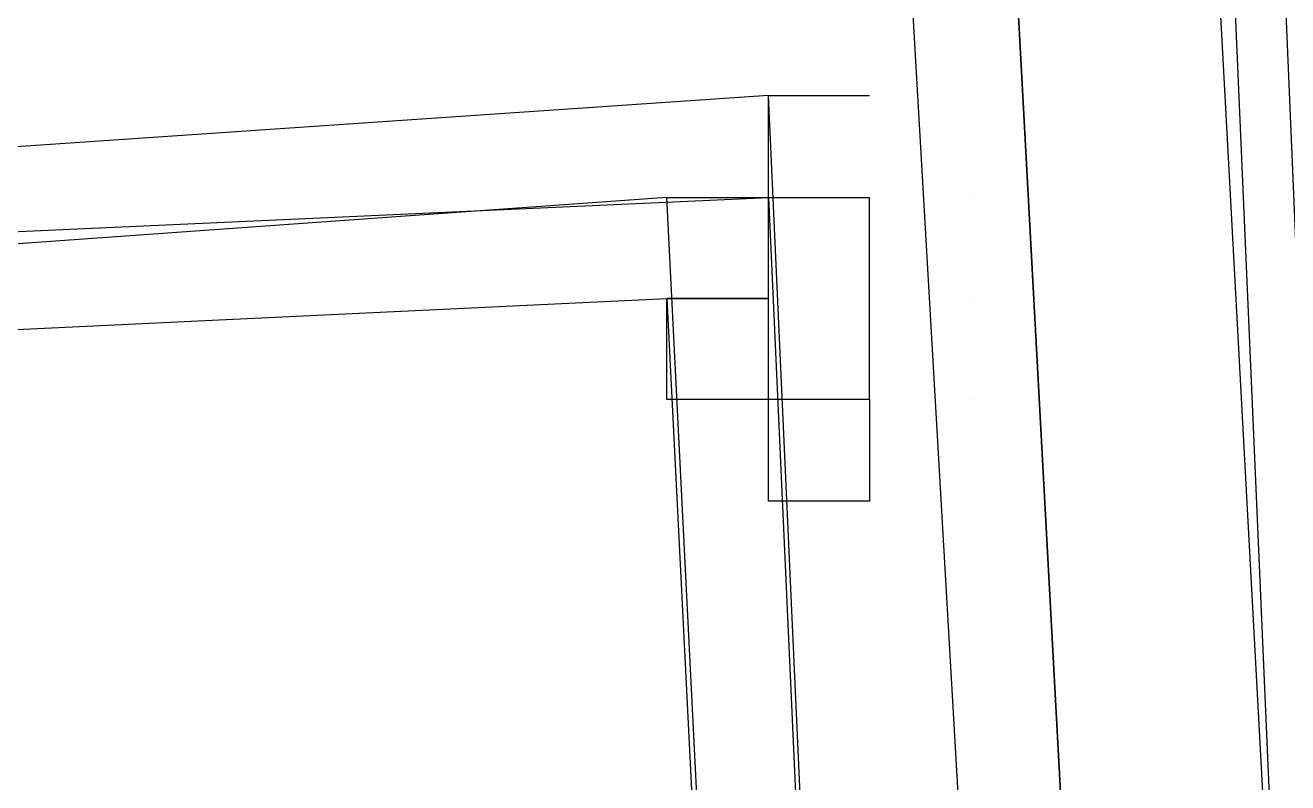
# Model space of a CAD drawing. Header units: feet. Extents: x -84 to 198, y -22 to 181.
# Drawn here: x 137.9288 to 138.0951, y 114.8873 to 114.9871 of the extents above; entities that cross this region are included whole.
import ezdxf

# ---------------------------------------------------------------- set-up
doc = ezdxf.new("R2010")
doc.units = ezdxf.units.FT
doc.layers.add('A-LINEA', color=7, linetype='CONTINUOUS')

msp = doc.modelspace()

# ---------------------------------------------------------------- linework, layer by layer
at = {"layer": 'A-LINEA'}
for p, q in [((138.0133, 114.9644), (138.0267, 114.9644)), ((138.0133, 114.9644), (138.0267, 114.9644)), ((138.04, 114.9511), (138.04, 114.9644)), ((138.04, 114.9511), (138.04, 114.9644)), ((138.0533, 114.9644), (138.0533, 114.9644)), ((138.0533, 114.9644), (138.0533, 114.9644)), ((138.04, 114.9511), (138.04, 114.9511)), ((138.04, 114.9378), (138.04, 114.9511)), ((138.04, 114.9511), (138.04, 114.9511)), ((138.04, 114.9378), (138.04, 114.9511)), ((138.0533, 114.9511), (138.0533, 114.9511)), ((138.0533, 114.9511), (138.0533, 114.9511)), ((138.0533, 114.9511), (138.0533, 114.9511)), ((138.0533, 114.9511), (138.0533, 114.9511)), ((138.0533, 114.9378), (138.0533, 114.9378)), ((138.0533, 114.9378), (138.0533, 114.9378))]:
    msp.add_line(p, q, dxfattribs=at)
for points in [[(138.3067, 108.7111), (138.2133, 112.1778), (138.0667, 115.6578), (137.8533, 119.1244), (137.6, 122.5911), (137.28, 126.0578), (136.9067, 129.5244), (136.48, 132.9778), (136, 136.4178), (135.4667, 139.8578), (134.88, 143.2844)], [(138.3067, 108.7111), (138.2133, 112.1778), (138.0667, 115.6578), (137.8533, 119.1244), (137.6, 122.5911), (137.28, 126.0578), (136.9067, 129.5244), (136.48, 132.9778), (136, 136.4178), (135.4667, 139.8578), (134.88, 143.2844)], [(138.3467, 106.2578), (138.2933, 109.6444), (138.1733, 113.0311), (138.0267, 116.4044), (137.8133, 119.7778), (137.5467, 123.1511), (137.2267, 126.5244), (136.8667, 129.8844), (136.4533, 133.2444), (135.9733, 136.5911), (135.4533, 139.9378), (134.88, 143.2711)], [(138.3467, 106.2578), (138.2933, 109.6444), (138.1733, 113.0311), (138.0267, 116.4044), (137.8133, 119.7778), (137.5467, 123.1511), (137.2267, 126.5244), (136.8667, 129.8844), (136.4533, 133.2444), (135.9733, 136.5911), (135.4533, 139.9378), (134.88, 143.2711)], [(137.88, 118.7911), (138.0933, 114.8578), (138.08, 114.8578), (138.0667, 114.8578), (137.8533, 118.7911), (137.8533, 118.8044), (137.8667, 118.8044), (137.88, 118.7911)], [(137.88, 118.7911), (138.0933, 114.8578), (138.08, 114.8578), (138.0667, 114.8578), (137.8533, 118.7911), (137.8533, 118.8044), (137.8667, 118.8044), (137.88, 118.7911)], [(137.8533, 118.7911), (138.0667, 114.8578), (138.0533, 114.8578), (137.8267, 118.7911), (137.84, 118.7911), (137.8533, 118.7911)], [(137.8533, 118.7911), (138.0667, 114.8578), (138.0533, 114.8578), (137.8267, 118.7911), (137.84, 118.7911), (137.8533, 118.7911)], [(137.44, 114.9378), (137.4533, 114.6444), (138.04, 114.6844), (138.0267, 114.9778), (137.44, 114.9378)], [(137.44, 114.9378), (137.4533, 114.6444), (138.04, 114.6844), (138.0267, 114.9778), (137.44, 114.9378)], [(138.0133, 114.9644), (138.0133, 114.9644), (138.0133, 114.9644), (138.0133, 114.9644), (138.0267, 114.9644), (138.0267, 114.9644), (138.0267, 114.9778), (138.0267, 114.9778), (138.04, 114.9778), (138.04, 114.9778), (138.04, 114.9778)], [(138.0133, 114.9644), (138.0133, 114.9644), (138.0133, 114.9644), (138.0133, 114.9644), (138.0267, 114.9644), (138.0267, 114.9644), (138.0267, 114.9778), (138.0267, 114.9778), (138.04, 114.9778), (138.04, 114.9778), (138.04, 114.9778)], [(137.4533, 114.6444), (137.44, 114.9378), (138.0267, 114.9644), (138.04, 114.6711), (137.4533, 114.6444)], [(137.4533, 114.6444), (137.44, 114.9378), (138.0267, 114.9644), (138.04, 114.6711), (137.4533, 114.6444)], [(137.4533, 114.9244), (137.4667, 114.6578), (138.0267, 114.6978), (138.0133, 114.9644), (137.4533, 114.9244)], [(137.4533, 114.9244), (137.4667, 114.6578), (138.0267, 114.6978), (138.0133, 114.9644), (137.4533, 114.9244)], [(138.04, 114.9378), (138.04, 114.9244), (138.04, 114.9244), (138.0267, 114.9244), (138.0267, 114.9244), (138.0267, 114.9378), (138.0267, 114.9378), (138.0133, 114.9378), (138.0133, 114.9378), (138.0133, 114.9378), (138.0133, 114.9511), (138.0133, 114.9511), (138.0133, 114.9511), (138.0133, 114.9511), (138.0133, 114.9511), (138.0267, 114.9511), (138.0267, 114.9511), (138.0267, 114.9644), (138.0267, 114.9644), (138.04, 114.9644), (138.04, 114.9644)], [(138.04, 114.9378), (138.04, 114.9244), (138.04, 114.9244), (138.0267, 114.9244), (138.0267, 114.9244), (138.0267, 114.9378), (138.0267, 114.9378), (138.0133, 114.9378), (138.0133, 114.9378), (138.0133, 114.9378), (138.0133, 114.9511), (138.0133, 114.9511), (138.0133, 114.9511), (138.0133, 114.9511), (138.0133, 114.9511), (138.0267, 114.9511), (138.0267, 114.9511), (138.0267, 114.9644), (138.0267, 114.9644), (138.04, 114.9644), (138.04, 114.9644)], [(138.04, 114.9644), (138.04, 114.9644), (138.04, 114.9644)], [(138.04, 114.9644), (138.04, 114.9644), (138.04, 114.9644)], [(137.4667, 114.6578), (137.4533, 114.9244), (138.0133, 114.9511), (138.0267, 114.6844), (137.4667, 114.6578)], [(137.4667, 114.6578), (137.4533, 114.9244), (138.0133, 114.9511), (138.0267, 114.6844), (137.4667, 114.6578)], [(138.04, 114.9378), (138.04, 114.9378), (138.04, 114.9378), (138.0267, 114.9378), (138.0267, 114.9378), (138.0267, 114.9511), (138.0267, 114.9511), (138.0133, 114.9511), (138.0133, 114.9511), (138.0133, 114.9511), (138.0133, 114.9511), (138.0133, 114.9511)], [(138.0133, 114.9511), (138.0133, 114.9511), (138.0267, 114.9511), (138.0267, 114.9511)], [(138.04, 114.9378), (138.04, 114.9378), (138.04, 114.9378), (138.0267, 114.9378), (138.0267, 114.9378), (138.0267, 114.9511), (138.0267, 114.9511), (138.0133, 114.9511), (138.0133, 114.9511), (138.0133, 114.9511), (138.0133, 114.9511), (138.0133, 114.9511)], [(138.0133, 114.9511), (138.0133, 114.9511), (138.0267, 114.9511), (138.0267, 114.9511)]]:
    msp.add_lwpolyline(points, dxfattribs=at)
msp.add_lwpolyline([(138.0267, 114.9511), (138.0133, 114.9511), (138.0133, 114.9511), (138.0267, 114.9511)], close=True, dxfattribs=at)
msp.add_lwpolyline([(138.0267, 114.9511), (138.0133, 114.9511), (138.0133, 114.9511), (138.0267, 114.9511)], close=True, dxfattribs=at)

doc.saveas('drawing.dxf')
